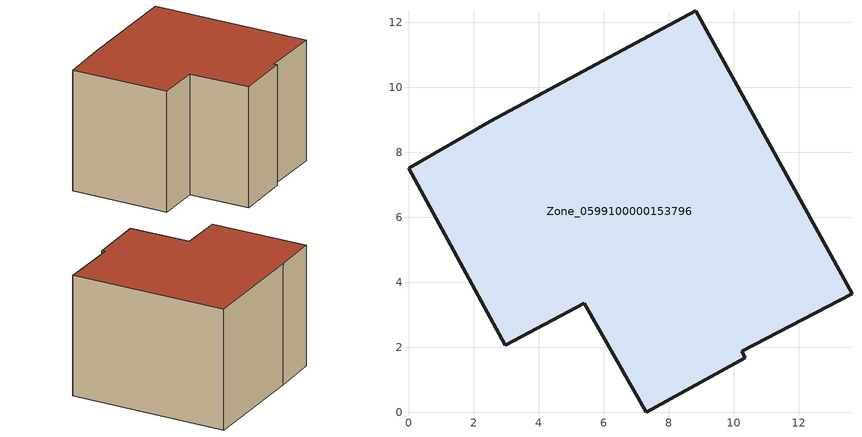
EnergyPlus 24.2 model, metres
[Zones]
Zone_0599100000153796
 floor ground (C_G): 10.26,1.87 10.36,1.68 7.31,0 5.4,3.35 2.98,2.06 0,7.5 2.51,8.95 8.84,12.35 13.64,3.65 z1.41
 wall outside (C_F): 2.51,8.95 0,7.5 2.98,2.06 5.4,3.35 7.31,0 10.36,1.68 10.26,1.87 13.64,3.65 8.84,12.35 2.51,8.95 z1.41:9.12
 roof outside (C_R): 13.64,3.65 8.84,12.35 2.51,8.95 0,7.5 2.98,2.06 5.4,3.35 7.31,0 10.36,1.68 10.26,1.87 z9.12
[BUILDING]
Pand.0599100000153796: North Axis=0; Terrain=City; Loads Convergence Tolerance Value=0.04; Temperature Convergence Tolerance Value=0.4; Solar Distribution=FullExterior; Maximum Number of Warmup Days=25; Minimum Number of Warmup Days=1
[Site:Location]
Rotterdam.The.Hague.AP_ZH_NLD Design_Conditions: Latitude=51.96; Longitude=4.45; Time Zone=1; Elevation=-4.5
[SITE:GROUNDTEMPERATURE:BUILDINGSURFACE]
18, 18, 18, 18, 18, 18, 18, 18, 18, 18, 18, 18
[MATERIAL] Thermal Absorptance=0.9; Solar Absorptance=0.7; Visible Absorptance=0.7
Name | Roughness | Thickness | Conductivity | Density | Specific Heat
G.TC.1946 | MediumSmooth | 0.15 | 1 | 540 | 1210
F.TC.1946 | Rough | 0.3 | 0.857143 | 1920 | 840
R.TC.1946 | MediumRough | 0.2 | 0.909091 | 1500 | 1000
[CONSTRUCTION]
C_G: G.TC.1946
C_F: F.TC.1946
C_R: R.TC.1946
[ZONE]
Zone_0599100000153796: Type=1; Multiplier=1; Ceiling Height=Autocalculate; Volume=Autocalculate; Floor Area=autocalculate; Part of Total Floor Area=Yes
[ZONEINFILTRATION:DESIGNFLOWRATE]
Infil_Zone_0599100000153796: Zone or ZoneList or Space or SpaceList=Zone_0599100000153796; Schedule=AlwaysOn; Design Flow Rate Calculation Method=Flow/Area; Flow Rate per Floor Area=0.003; Constant Term Coefficient=1; Temperature Term Coefficient=0; Velocity Term Coefficient=0; Velocity Squared Term Coefficient=0
[HVACTEMPLATE:ZONE:IDEALLOADSAIRSYSTEM]
Zone_0599100000153796: Maximum Heating Supply Air Temperature=50; Minimum Cooling Supply Air Temperature=13; Maximum Heating Supply Air Humidity Ratio=0.0156; Minimum Cooling Supply Air Humidity Ratio=0.0077; Heating Limit=NoLimit; Cooling Limit=NoLimit; Dehumidification Control Type=ConstantSensibleHeatRatio; Cooling Sensible Heat Ratio=0.7; Dehumidification Setpoint=60; Humidification Control Type=None; Humidification Setpoint=30; Outdoor Air Method=None; Outdoor Air Flow Rate per Person=0.00944; Outdoor Air Flow Rate per Zone Floor Area=0; Outdoor Air Flow Rate per Zone=0; Demand Controlled Ventilation Type=None; Outdoor Air Economizer Type=NoEconomizer; Heat Recovery Type=None; Sensible Heat Recovery Effectiveness=0.7; Latent Heat Recovery Effectiveness=0.65
[ZONECONTROL:THERMOSTAT]
ThermostatControl_Zone_0599100000153796: Zone or ZoneList=Zone_0599100000153796; Control Type Schedule=DualSetpointControlType; Control 1=Thermostat_Zone_0599100000153796; Temperature Difference Between Cutout And Setpoint=0
[THERMOSTATSETPOINT:DUALSETPOINT]
Thermostat_Zone_0599100000153796: Heating Setpoint Temperature Schedule=HeatingSetpoint_Zone_0599100000153796; Cooling Setpoint Temperature Schedule=CoolingSetpoint_Zone_0599100000153796
[SCHEDULE:COMPACT]
HeatingSetpoint_Zone_0599100000153796: Through: 12/31, For: AllDays, Until: 24:00, 21
CoolingSetpoint_Zone_0599100000153796: Through: 12/31, For: AllDays, Until: 24:00, 24
DualSetpointControlType: Through: 12/31, For: AllDays, Until: 24:00, 4
AlwaysOn: Through: 12/31, For: AllDays, Until: 24:00, 1
